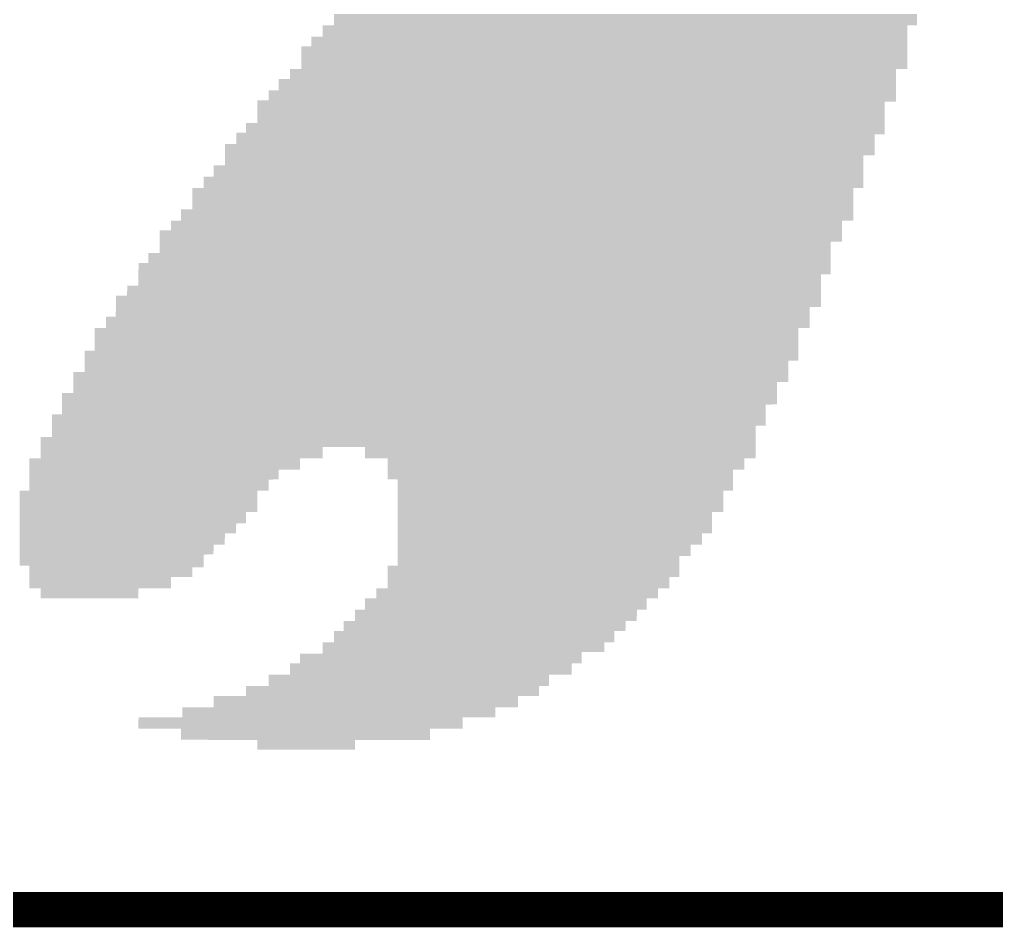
# Model space of a CAD drawing. Extents: x -0.1 to 19.1, y -0.1 to 48.8.
# Drawn here: x 0.736 to 1.426, y 47.487 to 48.129 of the extents above; entities that cross this region are included whole.
import ezdxf

# ---------------------------------------------------------------- set-up
doc = ezdxf.new("R2010")
doc.units = 0
doc.layers.add('08_ASSY2_GBR', color=7, linetype='CONTINUOUS')

msp = doc.modelspace()

# ---------------------------------------------------------------- linework, layer by layer
at = {"layer": '08_ASSY2_GBR', "const_width": 0.02518}
msp.add_lwpolyline([(6.071, 48.759), (0, 48.759), (0, 47.5), (6.071, 47.5)], dxfattribs=at)
at = {"layer": '08_ASSY2_GBR'}
for points in [[(0.958, 48.125148), (0.95802, 48.132946), (1.36998, 48.125148), (1.369986, 48.132946)], [(0.95, 48.117148), (0.950018, 48.124852), (1.362994, 48.117148), (1.363, 48.124852)], [(0.950018, 48.124852), (0.95002, 48.124946), (1.363, 48.124852), (1.363094, 48.124946)], [(0.95002, 48.124946), (0.950054, 48.12498), (1.363094, 48.124946), (1.363128, 48.12498)], [(0.950054, 48.12498), (0.950074, 48.125), (1.363128, 48.12498), (1.369926, 48.125)], [(0.950074, 48.125), (0.957872, 48.12502), (1.369926, 48.125), (1.369946, 48.12502)], [(0.957872, 48.12502), (0.957906, 48.125054), (1.369946, 48.12502), (1.36998, 48.125054)], [(0.957906, 48.125054), (0.958, 48.125148), (1.36998, 48.125054), (1.36998, 48.125148)], [(0.942, 48.110148), (0.94202, 48.116946), (1.36299, 48.110148), (1.362994, 48.116946)], [(0.94202, 48.116946), (0.942074, 48.117), (1.362994, 48.116946), (1.362994, 48.117)], [(0.942074, 48.117), (0.949872, 48.11702), (1.362994, 48.117), (1.362994, 48.11702)], [(0.949872, 48.11702), (0.95, 48.117148), (1.362994, 48.11702), (1.362994, 48.117148)], [(0.935, 48.094148), (0.93502, 48.109946), (1.36298, 48.094148), (1.36299, 48.109946)], [(0.93502, 48.109946), (0.935074, 48.11), (1.36299, 48.109946), (1.36299, 48.11)], [(0.935074, 48.11), (0.941872, 48.11002), (1.36299, 48.11), (1.36299, 48.11002)], [(0.941872, 48.11002), (0.942, 48.110148), (1.36299, 48.11002), (1.36299, 48.110148)], [(0.927, 48.087148), (0.927018, 48.093852), (1.354994, 48.087148), (1.355, 48.093852)], [(0.927018, 48.093852), (0.92702, 48.093946), (1.355, 48.093852), (1.355094, 48.093946)], [(0.92702, 48.093946), (0.927054, 48.09398), (1.355094, 48.093946), (1.355128, 48.09398)], [(0.927054, 48.09398), (0.927074, 48.094), (1.355128, 48.09398), (1.362926, 48.094)], [(0.927074, 48.094), (0.934872, 48.09402), (1.362926, 48.094), (1.362946, 48.09402)], [(0.934872, 48.09402), (0.934906, 48.094054), (1.362946, 48.09402), (1.36298, 48.094054)], [(0.934906, 48.094054), (0.935, 48.094148), (1.36298, 48.094054), (1.36298, 48.094148)], [(0.919, 48.079148), (0.91902, 48.086946), (1.354986, 48.079148), (1.354992, 48.086946)], [(0.91902, 48.086946), (0.919074, 48.087), (1.354992, 48.086946), (1.354992, 48.087)], [(0.919074, 48.087), (0.926872, 48.08702), (1.354992, 48.087), (1.354994, 48.08702)], [(0.926872, 48.08702), (0.927, 48.087148), (1.354994, 48.08702), (1.354994, 48.087148)], [(0.912, 48.072148), (0.91202, 48.078946), (1.35498, 48.072148), (1.354986, 48.078946)], [(0.91202, 48.078946), (0.912074, 48.079), (1.354986, 48.078946), (1.354986, 48.079)], [(0.912074, 48.079), (0.918872, 48.07902), (1.354986, 48.079), (1.354986, 48.07902)], [(0.918872, 48.07902), (0.919, 48.079148), (1.354986, 48.07902), (1.354986, 48.079148)], [(0.904, 48.056148), (0.904018, 48.070852), (1.346986, 48.056148), (1.347, 48.070852)], [(0.904018, 48.071054), (0.90402, 48.071946), (1.35498, 48.071054), (1.35498, 48.071946)], [(0.904018, 48.071), (0.904018, 48.071054), (1.354926, 48.071), (1.35498, 48.071054)], [(0.904018, 48.07098), (0.904018, 48.071), (1.347128, 48.07098), (1.354926, 48.071)], [(0.904018, 48.070852), (0.904018, 48.07098), (1.347, 48.070852), (1.347128, 48.07098)], [(0.90402, 48.071946), (0.904074, 48.072), (1.35498, 48.071946), (1.35498, 48.072)], [(0.904074, 48.072), (0.911872, 48.07202), (1.35498, 48.072), (1.35498, 48.07202)], [(0.911872, 48.07202), (0.912, 48.072148), (1.35498, 48.07202), (1.35498, 48.072148)], [(0.896, 48.049148), (0.89602, 48.055946), (1.34698, 48.049148), (1.346986, 48.055946)], [(0.89602, 48.055946), (0.896074, 48.056), (1.346986, 48.055946), (1.346986, 48.056)], [(0.896074, 48.056), (0.903872, 48.05602), (1.346986, 48.056), (1.346986, 48.05602)], [(0.903872, 48.05602), (0.904, 48.056148), (1.346986, 48.05602), (1.346986, 48.056148)], [(0.889, 48.041148), (0.889016, 48.047852), (1.33999, 48.041148), (1.34, 48.047852)], [(0.889016, 48.048054), (0.88902, 48.048946), (1.34698, 48.048054), (1.34698, 48.048946)], [(0.889016, 48.048), (0.889016, 48.048054), (1.346926, 48.048), (1.34698, 48.048054)], [(0.889016, 48.04798), (0.889016, 48.048), (1.340128, 48.04798), (1.346926, 48.048)], [(0.889016, 48.047852), (0.889016, 48.04798), (1.34, 48.047852), (1.340128, 48.04798)], [(0.88902, 48.048946), (0.889074, 48.049), (1.34698, 48.048946), (1.34698, 48.049)], [(0.889074, 48.049), (0.895872, 48.04902), (1.34698, 48.049), (1.34698, 48.04902)], [(0.895872, 48.04902), (0.896, 48.049148), (1.34698, 48.04902), (1.34698, 48.049148)], [(0.881008, 48.033054), (0.88102, 48.040946), (1.33998, 48.033054), (1.33999, 48.040946)], [(0.88102, 48.040946), (0.881074, 48.041), (1.33999, 48.040946), (1.33999, 48.041)], [(0.881074, 48.041), (0.888872, 48.04102), (1.33999, 48.041), (1.33999, 48.04102)], [(0.888872, 48.04102), (0.889, 48.041148), (1.33999, 48.04102), (1.33999, 48.041148)], [(0.881, 48.026148), (0.881008, 48.032852), (1.331994, 48.026148), (1.332, 48.032852)], [(0.881008, 48.033), (0.881008, 48.033054), (1.339926, 48.033), (1.33998, 48.033054)], [(0.881008, 48.03298), (0.881008, 48.033), (1.332128, 48.03298), (1.339926, 48.033)], [(0.881008, 48.032852), (0.881008, 48.03298), (1.332, 48.032852), (1.332128, 48.03298)], [(0.873, 48.018148), (0.87302, 48.025946), (1.331986, 48.018148), (1.331992, 48.025946)], [(0.87302, 48.025946), (0.873074, 48.026), (1.331992, 48.025946), (1.331992, 48.026)], [(0.873074, 48.026), (0.880872, 48.02602), (1.331992, 48.026), (1.331994, 48.02602)], [(0.880872, 48.02602), (0.881, 48.026148), (1.331994, 48.02602), (1.331994, 48.026148)], [(0.866, 48.010148), (0.86602, 48.017946), (1.33198, 48.010148), (1.331986, 48.017946)], [(0.86602, 48.017946), (0.866074, 48.018), (1.331986, 48.017946), (1.331986, 48.018)], [(0.866074, 48.018), (0.872872, 48.01802), (1.331986, 48.018), (1.331986, 48.01802)], [(0.872872, 48.01802), (0.873, 48.018148), (1.331986, 48.01802), (1.331986, 48.018148)], [(0.858, 47.995148), (0.858018, 48.009852), (1.324986, 47.995148), (1.325, 48.009852)], [(0.858018, 48.009852), (0.85802, 48.009946), (1.325, 48.009852), (1.325094, 48.009946)], [(0.85802, 48.009946), (0.858054, 48.00998), (1.325094, 48.009946), (1.325128, 48.00998)], [(0.858054, 48.00998), (0.858074, 48.01), (1.325128, 48.00998), (1.331926, 48.01)], [(0.858074, 48.01), (0.865872, 48.01002), (1.331926, 48.01), (1.331946, 48.01002)], [(0.865872, 48.01002), (0.865906, 48.010054), (1.331946, 48.01002), (1.33198, 48.010054)], [(0.865906, 48.010054), (0.866, 48.010148), (1.33198, 48.010054), (1.33198, 48.010148)], [(0.85, 47.987148), (0.85002, 47.994946), (1.32498, 47.987148), (1.324986, 47.994946)], [(0.85002, 47.994946), (0.850074, 47.995), (1.324986, 47.994946), (1.324986, 47.995)], [(0.850074, 47.995), (0.857872, 47.99502), (1.324986, 47.995), (1.324986, 47.99502)], [(0.857872, 47.99502), (0.858, 47.995148), (1.324986, 47.99502), (1.324986, 47.995148)], [(0.843, 47.980148), (0.843018, 47.986852), (1.31699, 47.980148), (1.317, 47.986852)], [(0.843018, 47.986852), (0.84302, 47.986946), (1.317, 47.986852), (1.317094, 47.986946)], [(0.84302, 47.986946), (0.843054, 47.98698), (1.317094, 47.986946), (1.317128, 47.98698)], [(0.843054, 47.98698), (0.843074, 47.987), (1.317128, 47.98698), (1.324926, 47.987)], [(0.843074, 47.987), (0.849872, 47.98702), (1.324926, 47.987), (1.324946, 47.98702)], [(0.849872, 47.98702), (0.849906, 47.987054), (1.324946, 47.98702), (1.32498, 47.987054)], [(0.849906, 47.987054), (0.85, 47.987148), (1.32498, 47.987054), (1.32498, 47.987148)], [(0.83501, 47.972054), (0.83502, 47.979946), (1.31698, 47.972054), (1.31699, 47.979946)], [(0.83502, 47.979946), (0.835074, 47.98), (1.31699, 47.979946), (1.31699, 47.98)], [(0.835074, 47.98), (0.842872, 47.98002), (1.31699, 47.98), (1.31699, 47.98002)], [(0.842872, 47.98002), (0.843, 47.980148), (1.31699, 47.98002), (1.31699, 47.980148)], [(0.835, 47.964148), (0.835008, 47.971852), (1.308992, 47.964148), (1.309, 47.971852)], [(0.835008, 47.972), (0.83501, 47.972054), (1.316926, 47.972), (1.31698, 47.972054)], [(0.835008, 47.97198), (0.835008, 47.972), (1.309128, 47.97198), (1.316926, 47.972)], [(0.835008, 47.971852), (0.835008, 47.97198), (1.309, 47.971852), (1.309128, 47.97198)], [(0.827, 47.957148), (0.82702, 47.963946), (1.308986, 47.957148), (1.308992, 47.963946)], [(0.82702, 47.963946), (0.827074, 47.964), (1.308992, 47.963946), (1.308992, 47.964)], [(0.827074, 47.964), (0.834872, 47.96402), (1.308992, 47.964), (1.308992, 47.96402)], [(0.834872, 47.96402), (0.835, 47.964148), (1.308992, 47.96402), (1.308992, 47.964148)], [(0.82001, 47.949054), (0.82002, 47.956946), (1.30898, 47.949054), (1.308986, 47.956946)], [(0.82002, 47.956946), (0.820074, 47.957), (1.308986, 47.956946), (1.308986, 47.957)], [(0.820074, 47.957), (0.826872, 47.95702), (1.308986, 47.957), (1.308986, 47.95702)], [(0.826872, 47.95702), (0.827, 47.957148), (1.308986, 47.95702), (1.308986, 47.957148)], [(0.82, 47.941148), (0.820008, 47.948852), (1.301992, 47.941148), (1.302, 47.948852)], [(0.820008, 47.949), (0.82001, 47.949054), (1.308926, 47.949), (1.30898, 47.949054)], [(0.820008, 47.94898), (0.820008, 47.949), (1.302128, 47.94898), (1.308926, 47.949)], [(0.820008, 47.948852), (0.820008, 47.94898), (1.302, 47.948852), (1.302128, 47.94898)], [(0.812, 47.934148), (0.81202, 47.940946), (1.301986, 47.934148), (1.301992, 47.940946)], [(0.81202, 47.940946), (0.812074, 47.941), (1.301992, 47.940946), (1.301992, 47.941)], [(0.812074, 47.941), (0.819872, 47.94102), (1.301992, 47.941), (1.301992, 47.94102)], [(0.819872, 47.94102), (0.82, 47.941148), (1.301992, 47.94102), (1.301992, 47.941148)], [(0.804008, 47.926054), (0.80402, 47.933946), (1.30198, 47.926054), (1.301986, 47.933946)], [(0.80402, 47.933946), (0.804074, 47.934), (1.301986, 47.933946), (1.301986, 47.934)], [(0.804074, 47.934), (0.811872, 47.93402), (1.301986, 47.934), (1.301986, 47.93402)], [(0.811872, 47.93402), (0.812, 47.934148), (1.301986, 47.93402), (1.301986, 47.934148)], [(0.804, 47.919148), (0.804008, 47.925852), (1.29399, 47.919148), (1.294, 47.925852)], [(0.804008, 47.926), (0.804008, 47.926054), (1.301926, 47.926), (1.30198, 47.926054)], [(0.804008, 47.92598), (0.804008, 47.926), (1.294128, 47.92598), (1.301926, 47.926)], [(0.804008, 47.925852), (0.804008, 47.92598), (1.294, 47.925852), (1.294128, 47.92598)], [(0.797, 47.911148), (0.79702, 47.918946), (1.29398, 47.911148), (1.29399, 47.918946)], [(0.79702, 47.918946), (0.797074, 47.919), (1.29399, 47.918946), (1.29399, 47.919)], [(0.797074, 47.919), (0.803872, 47.91902), (1.29399, 47.919), (1.29399, 47.91902)], [(0.803872, 47.91902), (0.804, 47.919148), (1.29399, 47.91902), (1.29399, 47.919148)], [(0.789, 47.895148), (0.789018, 47.910852), (1.285986, 47.895148), (1.286, 47.910852)], [(0.789018, 47.910852), (0.78902, 47.910946), (1.286, 47.910852), (1.286094, 47.910946)], [(0.78902, 47.910946), (0.789054, 47.91098), (1.286094, 47.910946), (1.286128, 47.91098)], [(0.789054, 47.91098), (0.789074, 47.911), (1.286128, 47.91098), (1.293926, 47.911)], [(0.789074, 47.911), (0.796872, 47.91102), (1.293926, 47.911), (1.293946, 47.91102)], [(0.796872, 47.91102), (0.796906, 47.911054), (1.293946, 47.91102), (1.29398, 47.911054)], [(0.796906, 47.911054), (0.797, 47.911148), (1.29398, 47.911054), (1.29398, 47.911148)], [(0.78201, 47.888054), (0.78202, 47.894946), (1.28598, 47.888054), (1.285986, 47.894946)], [(0.78202, 47.894946), (0.782074, 47.895), (1.285986, 47.894946), (1.285986, 47.895)], [(0.782074, 47.895), (0.788872, 47.89502), (1.285986, 47.895), (1.285986, 47.89502)], [(0.788872, 47.89502), (0.789, 47.895148), (1.285986, 47.89502), (1.285986, 47.895148)], [(0.782, 47.880148), (0.78201, 47.887852), (1.278988, 47.880148), (1.279, 47.887852)], [(0.78201, 47.888), (0.78201, 47.888054), (1.285926, 47.888), (1.28598, 47.888054)], [(0.78201, 47.88798), (0.78201, 47.888), (1.279128, 47.88798), (1.285926, 47.888)], [(0.78201, 47.887852), (0.78201, 47.88798), (1.279, 47.887852), (1.279128, 47.88798)], [(0.77401, 47.873054), (0.77402, 47.879946), (1.27898, 47.873054), (1.278988, 47.879946)], [(0.77402, 47.879946), (0.774074, 47.88), (1.278988, 47.879946), (1.278988, 47.88)], [(0.774074, 47.88), (0.781872, 47.88002), (1.278988, 47.88), (1.278988, 47.88002)], [(0.781872, 47.88002), (0.782, 47.880148), (1.278988, 47.88002), (1.278988, 47.880148)], [(0.774, 47.865148), (0.77401, 47.872852), (1.27099, 47.865148), (1.271, 47.872852)], [(0.77401, 47.873), (0.77401, 47.873054), (1.278926, 47.873), (1.27898, 47.873054)], [(0.77401, 47.87298), (0.77401, 47.873), (1.271128, 47.87298), (1.278926, 47.873)], [(0.77401, 47.872852), (0.77401, 47.87298), (1.271, 47.872852), (1.271128, 47.87298)], [(0.766008, 47.857054), (0.76602, 47.864946), (1.27098, 47.857054), (1.270988, 47.864946)], [(0.76602, 47.864946), (0.766074, 47.865), (1.270988, 47.864946), (1.27099, 47.865)], [(0.766074, 47.865), (0.773872, 47.86502), (1.27099, 47.865), (1.27099, 47.86502)], [(0.773872, 47.86502), (0.774, 47.865148), (1.27099, 47.86502), (1.27099, 47.865148)], [(0.766, 47.850148), (0.766008, 47.856852), (1.26299, 47.850148), (1.263, 47.856852)], [(0.766008, 47.857), (0.766008, 47.857054), (1.270926, 47.857), (1.27098, 47.857054)], [(0.766008, 47.85698), (0.766008, 47.857), (1.263128, 47.85698), (1.270926, 47.857)], [(0.766008, 47.856852), (0.766008, 47.85698), (1.263, 47.856852), (1.263128, 47.85698)], [(0.75901, 47.842054), (0.75902, 47.849946), (1.26298, 47.842054), (1.26299, 47.849946)], [(0.75902, 47.849946), (0.759074, 47.85), (1.26299, 47.849946), (1.26299, 47.85)], [(0.759074, 47.85), (0.765872, 47.85002), (1.26299, 47.85), (1.26299, 47.85002)], [(0.765872, 47.85002), (0.766, 47.850148), (1.26299, 47.85002), (1.26299, 47.850148)], [(0.759, 47.834148), (0.759008, 47.841852), (1.255992, 47.834148), (1.256, 47.841852)], [(0.759008, 47.842), (0.75901, 47.842054), (1.262926, 47.842), (1.26298, 47.842054)], [(0.759008, 47.84198), (0.759008, 47.842), (1.256128, 47.84198), (1.262926, 47.842)], [(0.759008, 47.841852), (0.759008, 47.84198), (1.256, 47.841852), (1.256128, 47.84198)], [(0.75101, 47.827), (0.75102, 47.833946), (1.255986, 47.827), (1.255992, 47.833946)], [(0.75102, 47.833946), (0.751074, 47.834), (1.255992, 47.833946), (1.255992, 47.834)], [(0.751074, 47.834), (0.758872, 47.83402), (1.255992, 47.834), (1.255992, 47.83402)], [(0.758872, 47.83402), (0.759, 47.834148), (1.255992, 47.83402), (1.255992, 47.834148)], [(0.751, 47.819148), (0.75101, 47.826852), (0.94998, 47.819148), (0.95, 47.826852)], [(0.75101, 47.82698), (0.75101, 47.827), (0.950128, 47.82698), (0.979852, 47.827)], [(0.75101, 47.826852), (0.75101, 47.82698), (0.95, 47.826852), (0.950128, 47.82698)], [(0.97998, 47.826872), (0.979852, 47.827), (1.255986, 47.826872), (1.255986, 47.827)], [(0.98, 47.819074), (0.97998, 47.826872), (1.25598, 47.819074), (1.255986, 47.826872)], [(0.743012, 47.811054), (0.743018, 47.818852), (0.93398, 47.811054), (0.934, 47.818852)], [(0.743018, 47.818852), (0.74302, 47.818946), (0.934, 47.818852), (0.934094, 47.818946)], [(0.74302, 47.818946), (0.743054, 47.81898), (0.934094, 47.818946), (0.934128, 47.81898)], [(0.743054, 47.81898), (0.743074, 47.819), (0.934128, 47.81898), (0.949926, 47.819)], [(0.743074, 47.819), (0.750872, 47.81902), (0.949926, 47.819), (0.949946, 47.81902)], [(0.750872, 47.81902), (0.750906, 47.819054), (0.949946, 47.81902), (0.94998, 47.819054)], [(0.750906, 47.819054), (0.751, 47.819148), (0.94998, 47.819054), (0.94998, 47.819148)], [(0.98002, 47.819054), (0.98, 47.819074), (1.25598, 47.819054), (1.25598, 47.819074)], [(0.980054, 47.81902), (0.98002, 47.819054), (1.255946, 47.81902), (1.25598, 47.819054)], [(0.995852, 47.819), (0.980054, 47.81902), (1.255926, 47.819), (1.255946, 47.81902)], [(0.995872, 47.81898), (0.995852, 47.819), (1.248128, 47.81898), (1.255926, 47.819)], [(0.99598, 47.818872), (0.995872, 47.81898), (1.24802, 47.818872), (1.248128, 47.81898)], [(0.995982, 47.818852), (0.99598, 47.818872), (1.248, 47.818852), (1.24802, 47.818872)], [(0.995992, 47.811054), (0.995982, 47.818852), (1.24798, 47.811054), (1.248, 47.818852)], [(0.743006, 47.804054), (0.743012, 47.810852), (0.91898, 47.804054), (0.919, 47.810852)], [(0.743012, 47.811), (0.743012, 47.811054), (0.933926, 47.811), (0.93398, 47.811054)], [(0.743012, 47.81098), (0.743012, 47.811), (0.919128, 47.81098), (0.933926, 47.811)], [(0.743012, 47.810852), (0.743012, 47.81098), (0.919, 47.810852), (0.919128, 47.81098)], [(0.995992, 47.811), (0.995992, 47.811054), (1.247926, 47.811), (1.24798, 47.811054)], [(0.995992, 47.81098), (0.995992, 47.811), (1.240128, 47.81098), (1.247926, 47.811)], [(0.995992, 47.810852), (0.995992, 47.81098), (1.24, 47.810852), (1.240128, 47.81098)], [(0.996, 47.804074), (0.995992, 47.810852), (1.23999, 47.804074), (1.24, 47.810852)], [(0.743, 47.796148), (0.743006, 47.803852), (0.91198, 47.796148), (0.912, 47.803852)], [(0.743006, 47.804), (0.743006, 47.804054), (0.918926, 47.804), (0.91898, 47.804054)], [(0.743006, 47.80398), (0.743006, 47.804), (0.912128, 47.80398), (0.918926, 47.804)], [(0.743006, 47.803852), (0.743006, 47.80398), (0.912, 47.803852), (0.912128, 47.80398)], [(0.996054, 47.80402), (0.996, 47.804074), (1.23999, 47.80402), (1.23999, 47.804074)], [(1.002852, 47.804), (0.996054, 47.80402), (1.23999, 47.804), (1.23999, 47.80402)], [(1.00298, 47.803872), (1.002852, 47.804), (1.23999, 47.803872), (1.23999, 47.804)], [(1.002984, 47.796054), (1.00298, 47.803872), (1.23998, 47.796054), (1.23999, 47.803872)], [(0.736014, 47.781054), (0.736018, 47.795852), (0.90398, 47.781054), (0.904, 47.795852)], [(0.736018, 47.795852), (0.73602, 47.795946), (0.904, 47.795852), (0.904094, 47.795946)], [(0.73602, 47.795946), (0.736054, 47.79598), (0.904094, 47.795946), (0.904128, 47.79598)], [(0.736054, 47.79598), (0.736074, 47.796), (0.904128, 47.79598), (0.911926, 47.796)], [(0.736074, 47.796), (0.742872, 47.79602), (0.911926, 47.796), (0.911946, 47.79602)], [(0.742872, 47.79602), (0.742906, 47.796054), (0.911946, 47.79602), (0.91198, 47.796054)], [(0.742906, 47.796054), (0.743, 47.796148), (0.91198, 47.796054), (0.91198, 47.796148)], [(1.002984, 47.796), (1.002984, 47.796054), (1.239926, 47.796), (1.23998, 47.796054)], [(1.002984, 47.79598), (1.002984, 47.796), (1.233128, 47.79598), (1.239926, 47.796)], [(1.002984, 47.795852), (1.002984, 47.79598), (1.233, 47.795852), (1.233128, 47.79598)], [(1.002988, 47.781054), (1.002984, 47.795852), (1.23298, 47.781054), (1.233, 47.795852)], [(0.73601, 47.773054), (0.736014, 47.780852), (0.89598, 47.773054), (0.896, 47.780852)], [(0.736014, 47.781), (0.736014, 47.781054), (0.903926, 47.781), (0.90398, 47.781054)], [(0.736014, 47.78098), (0.736014, 47.781), (0.896128, 47.78098), (0.903926, 47.781)], [(0.736014, 47.780852), (0.736014, 47.78098), (0.896, 47.780852), (0.896128, 47.78098)], [(1.002988, 47.781), (1.002988, 47.781054), (1.232926, 47.781), (1.23298, 47.781054)], [(1.002988, 47.78098), (1.002988, 47.781), (1.225128, 47.78098), (1.232926, 47.781)], [(1.002988, 47.780852), (1.002988, 47.78098), (1.225, 47.780852), (1.225128, 47.78098)], [(1.002994, 47.766054), (1.002988, 47.780852), (1.22498, 47.766054), (1.225, 47.780852)], [(0.736008, 47.766054), (0.73601, 47.772852), (0.88898, 47.766054), (0.889, 47.772852)], [(0.73601, 47.773), (0.73601, 47.773054), (0.895926, 47.773), (0.89598, 47.773054)], [(0.73601, 47.77298), (0.73601, 47.773), (0.889128, 47.77298), (0.895926, 47.773)], [(0.73601, 47.772852), (0.73601, 47.77298), (0.889, 47.772852), (0.889128, 47.77298)], [(0.736004, 47.758054), (0.736008, 47.765852), (0.88098, 47.758054), (0.881, 47.765852)], [(0.736008, 47.766), (0.736008, 47.766054), (0.888926, 47.766), (0.88898, 47.766054)], [(0.736008, 47.76598), (0.736008, 47.766), (0.881128, 47.76598), (0.888926, 47.766)], [(0.736008, 47.765852), (0.736008, 47.76598), (0.881, 47.765852), (0.881128, 47.76598)], [(1.002994, 47.766), (1.002994, 47.766054), (1.224926, 47.766), (1.22498, 47.766054)], [(1.002994, 47.76598), (1.002994, 47.766), (1.218128, 47.76598), (1.224926, 47.766)], [(1.002994, 47.765852), (1.002994, 47.76598), (1.218, 47.765852), (1.218128, 47.76598)], [(1.002996, 47.758054), (1.002994, 47.765852), (1.21798, 47.758054), (1.218, 47.765852)], [(0.736002, 47.751054), (0.736004, 47.757852), (0.87298, 47.751054), (0.873, 47.757852)], [(0.736004, 47.758), (0.736004, 47.758054), (0.880926, 47.758), (0.88098, 47.758054)], [(0.736004, 47.75798), (0.736004, 47.758), (0.873128, 47.75798), (0.880926, 47.758)], [(0.736004, 47.757852), (0.736004, 47.75798), (0.873, 47.757852), (0.873128, 47.75798)], [(1.002996, 47.758), (1.002996, 47.758054), (1.217926, 47.758), (1.21798, 47.758054)], [(1.002996, 47.75798), (1.002996, 47.758), (1.210128, 47.75798), (1.217926, 47.758)], [(1.002996, 47.757852), (1.002996, 47.75798), (1.21, 47.757852), (1.210128, 47.75798)], [(1.002998, 47.750054), (1.002996, 47.757852), (1.20998, 47.750054), (1.21, 47.757852)], [(0.736, 47.743072), (0.736002, 47.750852), (0.865982, 47.743072), (0.866, 47.750852)], [(0.736002, 47.751), (0.736002, 47.751054), (0.872926, 47.751), (0.87298, 47.751054)], [(0.736002, 47.75098), (0.736002, 47.751), (0.866128, 47.75098), (0.872926, 47.751)], [(0.736002, 47.750852), (0.736002, 47.75098), (0.866, 47.750852), (0.866128, 47.75098)], [(1.002998, 47.75), (1.002998, 47.750054), (1.209926, 47.75), (1.20998, 47.750054)], [(1.002998, 47.74998), (1.002998, 47.75), (1.202128, 47.74998), (1.209926, 47.75)], [(1.002998, 47.749852), (1.002998, 47.74998), (1.202, 47.749852), (1.202128, 47.74998)], [(1.003, 47.743148), (1.002998, 47.749852), (1.20199, 47.743148), (1.202, 47.749852)], [(0.736054, 47.74302), (0.736, 47.743072), (0.865982, 47.74302), (0.865982, 47.743072)], [(0.742852, 47.743), (0.736054, 47.74302), (0.865982, 47.743), (0.865982, 47.74302)], [(0.74298, 47.742872), (0.742852, 47.743), (0.86598, 47.742872), (0.865982, 47.743)], [(0.742982, 47.742054), (0.74298, 47.742872), (0.86598, 47.742054), (0.86598, 47.742872)], [(0.742982, 47.742), (0.742982, 47.742054), (0.865926, 47.742), (0.86598, 47.742054)], [(0.742982, 47.74198), (0.742982, 47.742), (0.858128, 47.74198), (0.865926, 47.742)], [(0.742982, 47.741852), (0.742982, 47.74198), (0.858, 47.741852), (0.858128, 47.74198)], [(0.74299, 47.735054), (0.742982, 47.741852), (0.85798, 47.735054), (0.858, 47.741852)], [(0.99601, 47.735054), (0.99602, 47.742946), (1.20198, 47.735054), (1.20199, 47.742946)], [(0.99602, 47.742946), (0.996074, 47.743), (1.20199, 47.742946), (1.20199, 47.743)], [(0.996074, 47.743), (1.002872, 47.74302), (1.20199, 47.743), (1.20199, 47.74302)], [(1.002872, 47.74302), (1.003, 47.743148), (1.20199, 47.74302), (1.20199, 47.743148)], [(0.74299, 47.735), (0.74299, 47.735054), (0.857926, 47.735), (0.85798, 47.735054)], [(0.74299, 47.73498), (0.74299, 47.735), (0.843128, 47.73498), (0.857926, 47.735)], [(0.742992, 47.734852), (0.74299, 47.73498), (0.843, 47.734852), (0.843128, 47.73498)], [(0.743, 47.727074), (0.742992, 47.734852), (0.84298, 47.727074), (0.843, 47.734852)], [(0.996, 47.727148), (0.996008, 47.734852), (1.19498, 47.727148), (1.195, 47.734852)], [(0.996008, 47.735), (0.99601, 47.735054), (1.201926, 47.735), (1.20198, 47.735054)], [(0.996008, 47.73498), (0.996008, 47.735), (1.195128, 47.73498), (1.201926, 47.735)], [(0.996008, 47.734852), (0.996008, 47.73498), (1.195, 47.734852), (1.195128, 47.73498)], [(0.74302, 47.727054), (0.743, 47.727074), (0.84298, 47.727054), (0.84298, 47.727074)], [(0.743054, 47.72702), (0.74302, 47.727054), (0.842946, 47.72702), (0.84298, 47.727054)], [(0.750852, 47.727), (0.743054, 47.72702), (0.842926, 47.727), (0.842946, 47.72702)], [(0.750872, 47.72698), (0.750852, 47.727), (0.820128, 47.72698), (0.842926, 47.727)], [(0.75098, 47.726872), (0.750872, 47.72698), (0.82002, 47.726872), (0.820128, 47.72698)], [(0.750982, 47.726852), (0.75098, 47.726872), (0.82, 47.726852), (0.82002, 47.726872)], [(0.751, 47.720074), (0.750982, 47.726852), (0.81998, 47.720074), (0.82, 47.726852)], [(0.988, 47.720148), (0.988018, 47.726852), (1.18698, 47.720148), (1.187, 47.726852)], [(0.988018, 47.726852), (0.98802, 47.726946), (1.187, 47.726852), (1.187094, 47.726946)], [(0.98802, 47.726946), (0.988054, 47.72698), (1.187094, 47.726946), (1.187128, 47.72698)], [(0.988054, 47.72698), (0.988074, 47.727), (1.187128, 47.72698), (1.194926, 47.727)], [(0.988074, 47.727), (0.995872, 47.72702), (1.194926, 47.727), (1.194946, 47.72702)], [(0.995872, 47.72702), (0.995906, 47.727054), (1.194946, 47.72702), (1.19498, 47.727054)], [(0.995906, 47.727054), (0.996, 47.727148), (1.19498, 47.727054), (1.19498, 47.727148)], [(0.75102, 47.720054), (0.751, 47.720074), (0.81998, 47.720054), (0.81998, 47.720074)], [(0.751054, 47.72002), (0.75102, 47.720054), (0.819946, 47.72002), (0.81998, 47.720054)], [(0.819926, 47.72), (0.751054, 47.72002), (0.819926, 47.72), (0.819946, 47.72002)], [(0.98, 47.712148), (0.980018, 47.719852), (1.17898, 47.712148), (1.179, 47.719852)], [(0.980018, 47.719852), (0.98002, 47.719946), (1.179, 47.719852), (1.179094, 47.719946)], [(0.98002, 47.719946), (0.980054, 47.71998), (1.179094, 47.719946), (1.179128, 47.71998)], [(0.980054, 47.71998), (0.980074, 47.72), (1.179128, 47.71998), (1.186926, 47.72)], [(0.980074, 47.72), (0.987872, 47.72002), (1.186926, 47.72), (1.186946, 47.72002)], [(0.987872, 47.72002), (0.987906, 47.720054), (1.186946, 47.72002), (1.18698, 47.720054)], [(0.987906, 47.720054), (0.988, 47.720148), (1.18698, 47.720054), (1.18698, 47.720148)], [(0.973, 47.704148), (0.973018, 47.711852), (1.17198, 47.704148), (1.172, 47.711852)], [(0.973018, 47.711852), (0.97302, 47.711946), (1.172, 47.711852), (1.172094, 47.711946)], [(0.97302, 47.711946), (0.973054, 47.71198), (1.172094, 47.711946), (1.172128, 47.71198)], [(0.973054, 47.71198), (0.973074, 47.712), (1.172128, 47.71198), (1.178926, 47.712)], [(0.973074, 47.712), (0.979872, 47.71202), (1.178926, 47.712), (1.178946, 47.71202)], [(0.979872, 47.71202), (0.979906, 47.712054), (1.178946, 47.71202), (1.17898, 47.712054)], [(0.979906, 47.712054), (0.98, 47.712148), (1.17898, 47.712054), (1.17898, 47.712148)], [(0.965, 47.697148), (0.965018, 47.703852), (1.16398, 47.697148), (1.164, 47.703852)], [(0.965018, 47.703852), (0.96502, 47.703946), (1.164, 47.703852), (1.164094, 47.703946)], [(0.96502, 47.703946), (0.965054, 47.70398), (1.164094, 47.703946), (1.164128, 47.70398)], [(0.965054, 47.70398), (0.965074, 47.704), (1.164128, 47.70398), (1.171926, 47.704)], [(0.965074, 47.704), (0.972872, 47.70402), (1.171926, 47.704), (1.171946, 47.70402)], [(0.972872, 47.70402), (0.972906, 47.704054), (1.171946, 47.70402), (1.17198, 47.704054)], [(0.972906, 47.704054), (0.973, 47.704148), (1.17198, 47.704054), (1.17198, 47.704148)], [(0.958, 47.689148), (0.958018, 47.696852), (1.15598, 47.689148), (1.156, 47.696852)], [(0.958018, 47.696852), (0.95802, 47.696946), (1.156, 47.696852), (1.156094, 47.696946)], [(0.95802, 47.696946), (0.958054, 47.69698), (1.156094, 47.696946), (1.156128, 47.69698)], [(0.958054, 47.69698), (0.958074, 47.697), (1.156128, 47.69698), (1.163926, 47.697)], [(0.958074, 47.697), (0.964872, 47.69702), (1.163926, 47.697), (1.163946, 47.69702)], [(0.964872, 47.69702), (0.964906, 47.697054), (1.163946, 47.69702), (1.16398, 47.697054)], [(0.964906, 47.697054), (0.965, 47.697148), (1.16398, 47.697054), (1.16398, 47.697148)], [(0.950002, 47.682054), (0.950018, 47.688852), (1.14898, 47.682054), (1.149, 47.688852)], [(0.950018, 47.688852), (0.95002, 47.688946), (1.149, 47.688852), (1.149094, 47.688946)], [(0.95002, 47.688946), (0.950054, 47.68898), (1.149094, 47.688946), (1.149128, 47.68898)], [(0.950054, 47.68898), (0.950074, 47.689), (1.149128, 47.68898), (1.155926, 47.689)], [(0.950074, 47.689), (0.957872, 47.68902), (1.155926, 47.689), (1.155946, 47.68902)], [(0.957872, 47.68902), (0.957906, 47.689054), (1.155946, 47.68902), (1.15598, 47.689054)], [(0.957906, 47.689054), (0.958, 47.689148), (1.15598, 47.689054), (1.15598, 47.689148)], [(0.934, 47.674148), (0.93402, 47.680946), (1.13298, 47.674148), (1.132996, 47.680946)], [(0.93402, 47.680946), (0.934074, 47.681), (1.132996, 47.680946), (1.132996, 47.681)], [(0.934074, 47.681), (0.949872, 47.68102), (1.132996, 47.681), (1.132996, 47.68102)], [(0.949872, 47.68102), (0.95, 47.681148), (1.132996, 47.68102), (1.132998, 47.681148)], [(0.95, 47.681852), (0.950002, 47.68198), (1.133, 47.681852), (1.133128, 47.68198)], [(0.95, 47.681148), (0.95, 47.681852), (1.132998, 47.681148), (1.133, 47.681852)], [(0.950002, 47.682), (0.950002, 47.682054), (1.148926, 47.682), (1.14898, 47.682054)], [(0.950002, 47.68198), (0.950002, 47.682), (1.133128, 47.68198), (1.148926, 47.682)], [(0.927, 47.666148), (0.927018, 47.673852), (1.12598, 47.666148), (1.126, 47.673852)], [(0.927018, 47.673852), (0.92702, 47.673946), (1.126, 47.673852), (1.126094, 47.673946)], [(0.92702, 47.673946), (0.927054, 47.67398), (1.126094, 47.673946), (1.126128, 47.67398)], [(0.927054, 47.67398), (0.927074, 47.674), (1.126128, 47.67398), (1.132926, 47.674)], [(0.927074, 47.674), (0.933872, 47.67402), (1.132926, 47.674), (1.132946, 47.67402)], [(0.933872, 47.67402), (0.933906, 47.674054), (1.132946, 47.67402), (1.13298, 47.674054)], [(0.933906, 47.674054), (0.934, 47.674148), (1.13298, 47.674054), (1.13298, 47.674148)], [(0.912, 47.658148), (0.912018, 47.665852), (1.10998, 47.658148), (1.11, 47.665852)], [(0.912018, 47.665852), (0.91202, 47.665946), (1.11, 47.665852), (1.110094, 47.665946)], [(0.91202, 47.665946), (0.912054, 47.66598), (1.110094, 47.665946), (1.110128, 47.66598)], [(0.912054, 47.66598), (0.912074, 47.666), (1.110128, 47.66598), (1.125926, 47.666)], [(0.912074, 47.666), (0.926872, 47.66602), (1.125926, 47.666), (1.125946, 47.66602)], [(0.926872, 47.66602), (0.926906, 47.666054), (1.125946, 47.66602), (1.12598, 47.666054)], [(0.926906, 47.666054), (0.927, 47.666148), (1.12598, 47.666054), (1.12598, 47.666148)], [(0.896, 47.651148), (0.896018, 47.657852), (1.10298, 47.651148), (1.103, 47.657852)], [(0.896018, 47.657852), (0.89602, 47.657946), (1.103, 47.657852), (1.103094, 47.657946)], [(0.89602, 47.657946), (0.896054, 47.65798), (1.103094, 47.657946), (1.103128, 47.65798)], [(0.896054, 47.65798), (0.896074, 47.658), (1.103128, 47.65798), (1.109926, 47.658)], [(0.896074, 47.658), (0.911872, 47.65802), (1.109926, 47.658), (1.109946, 47.65802)], [(0.911872, 47.65802), (0.911906, 47.658054), (1.109946, 47.65802), (1.10998, 47.658054)], [(0.911906, 47.658054), (0.912, 47.658148), (1.10998, 47.658054), (1.10998, 47.658148)], [(0.873, 47.643148), (0.873018, 47.650852), (1.08798, 47.643148), (1.088, 47.650852)], [(0.873018, 47.650852), (0.87302, 47.650946), (1.088, 47.650852), (1.088094, 47.650946)], [(0.87302, 47.650946), (0.873054, 47.65098), (1.088094, 47.650946), (1.088128, 47.65098)], [(0.873054, 47.65098), (0.873074, 47.651), (1.088128, 47.65098), (1.102926, 47.651)], [(0.873074, 47.651), (0.895872, 47.65102), (1.102926, 47.651), (1.102946, 47.65102)], [(0.895872, 47.65102), (0.895906, 47.651054), (1.102946, 47.65102), (1.10298, 47.651054)], [(0.895906, 47.651054), (0.896, 47.651148), (1.10298, 47.651054), (1.10298, 47.651148)], [(0.851, 47.636148), (0.851018, 47.642852), (1.07198, 47.636148), (1.072, 47.642852)], [(0.851018, 47.642852), (0.85102, 47.642946), (1.072, 47.642852), (1.072094, 47.642946)], [(0.85102, 47.642946), (0.851054, 47.64298), (1.072094, 47.642946), (1.072128, 47.64298)], [(0.851054, 47.64298), (0.851074, 47.643), (1.072128, 47.64298), (1.087926, 47.643)], [(0.851074, 47.643), (0.872872, 47.64302), (1.087926, 47.643), (1.087946, 47.64302)], [(0.872872, 47.64302), (0.872906, 47.643054), (1.087946, 47.64302), (1.08798, 47.643054)], [(0.872906, 47.643054), (0.873, 47.643148), (1.08798, 47.643054), (1.08798, 47.643148)], [(0.82, 47.628072), (0.820018, 47.635852), (1.04898, 47.628072), (1.049, 47.635852)], [(0.820018, 47.635852), (0.82002, 47.635946), (1.049, 47.635852), (1.049094, 47.635946)], [(0.82002, 47.635946), (0.820054, 47.63598), (1.049094, 47.635946), (1.049128, 47.63598)], [(0.820054, 47.63598), (0.820074, 47.636), (1.049128, 47.63598), (1.071926, 47.636)], [(0.820074, 47.636), (0.850872, 47.63602), (1.071926, 47.636), (1.071946, 47.63602)], [(0.850872, 47.63602), (0.850906, 47.636054), (1.071946, 47.63602), (1.07198, 47.636054)], [(0.850906, 47.636054), (0.851, 47.636148), (1.07198, 47.636054), (1.07198, 47.636148)], [(0.82002, 47.628054), (0.82, 47.628072), (1.04898, 47.628054), (1.04898, 47.628072)], [(0.820054, 47.62802), (0.82002, 47.628054), (1.048946, 47.62802), (1.04898, 47.628054)], [(0.849852, 47.628), (0.820054, 47.62802), (1.048926, 47.628), (1.048946, 47.62802)], [(0.849872, 47.62798), (0.849852, 47.628), (1.026128, 47.62798), (1.048926, 47.628)], [(0.84998, 47.627872), (0.849872, 47.62798), (1.02602, 47.627872), (1.026128, 47.62798)], [(0.849982, 47.627852), (0.84998, 47.627872), (1.026, 47.627852), (1.02602, 47.627872)], [(0.85, 47.620074), (0.849982, 47.627852), (1.02598, 47.620074), (1.026, 47.627852)], [(0.85002, 47.620054), (0.85, 47.620074), (1.02598, 47.620054), (1.02598, 47.620074)], [(0.850054, 47.62002), (0.85002, 47.620054), (1.025946, 47.62002), (1.02598, 47.620054)], [(0.903852, 47.62), (0.850054, 47.62002), (1.025926, 47.62), (1.025946, 47.62002)], [(0.903872, 47.61998), (0.903852, 47.62), (0.973128, 47.61998), (1.025926, 47.62)], [(0.90398, 47.619872), (0.903872, 47.61998), (0.97302, 47.619872), (0.973128, 47.61998)], [(0.903982, 47.619852), (0.90398, 47.619872), (0.973, 47.619852), (0.97302, 47.619872)], [(0.904, 47.613074), (0.903982, 47.619852), (0.97298, 47.613074), (0.973, 47.619852)], [(0.90402, 47.613054), (0.904, 47.613074), (0.97298, 47.613054), (0.97298, 47.613074)], [(0.904054, 47.61302), (0.90402, 47.613054), (0.972946, 47.61302), (0.97298, 47.613054)], [(0.972926, 47.613), (0.904054, 47.61302), (0.972926, 47.613), (0.972946, 47.61302)]]:
    msp.add_solid(points, dxfattribs=at)

doc.saveas('drawing.dxf')
